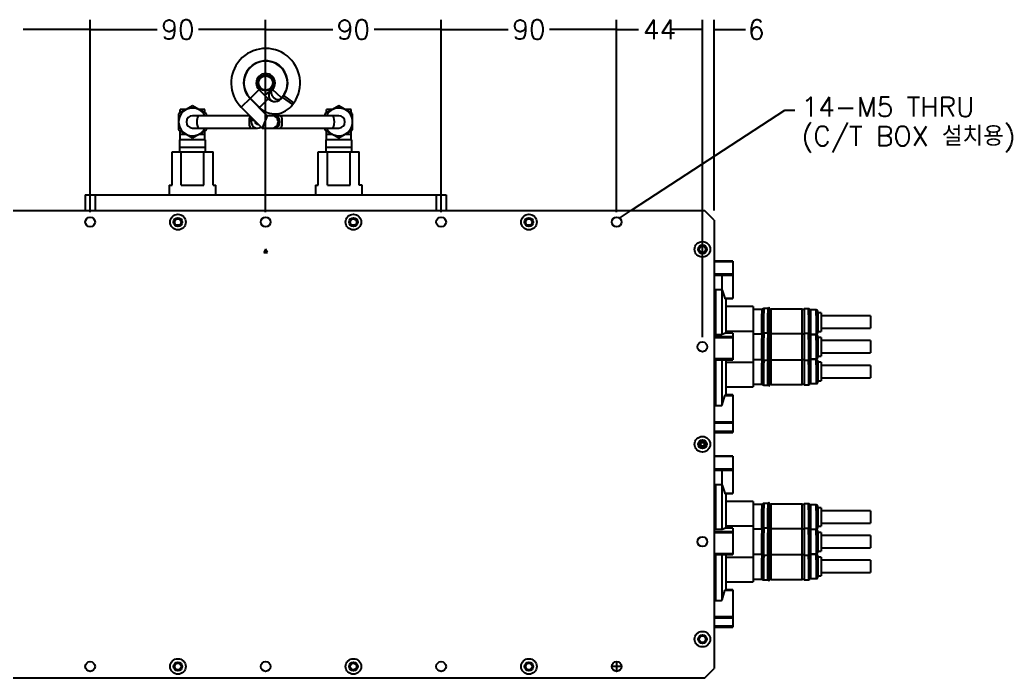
# Model space of a CAD drawing. Header units: millimetres. Extents: x -4251 to 2609, y -1673 to 4048.
# Drawn here: x -3911 to -3402, y 2641 to 2979 of the extents above; entities that cross this region are included whole.
import ezdxf
from ezdxf import colors
from ezdxf.entities.mleader import LeaderData, LeaderLine
from ezdxf.math import Vec2, Vec3

# ---------------------------------------------------------------- set-up
doc = ezdxf.new("R2010")
doc.units = ezdxf.units.MM
doc.linetypes.add('CENTER2', pattern=[28.575, 19.05, -3.175, 3.175, -3.175])
for name, color, linetype in [('00339', 7, 'Continuous'), ('02353_04', 7, 'Continuous'), ('02646_07', 7, 'Continuous'), ('02648', 7, 'Continuous'), ('03955_75', 7, 'Continuous'), ('14451', 7, 'Continuous'), ('53083_07', 7, 'Continuous'), ('B-400-2-4RT', 7, 'Continuous'), ('Default', 7, 'Continuous'), ('TP1904-POOM-2000', 7, 'Continuous'), ('TP1904-POOM-5300', 7, 'Continuous')]:
    doc.layers.add(name, color=color, linetype=linetype)
doc.styles.add('SEACAD_romans_shx', font='SIMPLEX.SHX')
doc.styles.get("Standard").update_dxf_attribs({"font": 'ISOCP.SHX', "bigfont": 'WHGTXT.SHX'})

# ---------------------------------------------------------------- blocks, each defined once
blk = doc.blocks.new('_SE_FILLED')
at = {"color": 0}
blk.add_line((0, 0), (-1, 0), dxfattribs=at)
blk.add_solid([(0, 0), (-1, -0.1665), (-1, 0.1665), (0, 0)], dxfattribs=at)

msp = doc.modelspace()

# ---------------------------------------------------------------- linework, layer by layer
at = {"layer": '00339', "color": 7, "linetype": 'Continuous'}
for p, q in [((-3530.4223, 2830.027, 0), (-3534.9565, 2830.027, 0)), ((-3530.4223, 2830.027, 0), (-3530.4223, 2827.8055, 0)), ((-3530.1113, 2827.911, 0), (-3530.1113, 2830.1879, 0)), ((-3529.4894, 2830.5096, 0), (-3529.4894, 2828.122, 0)), ((-3527.449, 2830.5096, 0), (-3529.4894, 2830.5096, 0)), ((-3527.449, 2830.5096, 0), (-3527.449, 2828.122, 0)), ((-3526.8721, 2830.9287, 0), (-3527.1796, 2830.6212, 0)), ((-3527.1796, 2828.1951, 0), (-3527.1796, 2830.6212, 0)), ((-3526.6026, 2830.6593, 0), (-3526.8721, 2830.9287, 0)), ((-3526.8721, 2830.9287, 0), (-3526.8721, 2790.8221, 0)), ((-3526.6026, 2791.0915, 0), (-3526.6026, 2830.6593, 0)), ((-3530.4223, 2817.327, 0), (-3530.4223, 2827.8055, 0)), ((-3530.1113, 2827.911, 0), (-3530.1113, 2816.963, 0)), ((-3529.4894, 2817.8096, 0), (-3529.4894, 2828.122, 0)), ((-3527.449, 2817.8096, 0), (-3527.449, 2828.122, 0)), ((-3527.1796, 2828.1951, 0), (-3527.1796, 2817.9212, 0)), ((-3530.4223, 2817.327, 0), (-3534.9565, 2817.327, 0)), ((-3530.4223, 2817.327, 0), (-3530.4223, 2815.1055, 0)), ((-3530.4223, 2804.4238, 0), (-3530.4223, 2815.1055, 0)), ((-3530.1113, 2815.211, 0), (-3530.1113, 2817.4879, 0)), ((-3530.1113, 2815.211, 0), (-3530.1113, 2804.263, 0)), ((-3529.4894, 2817.8096, 0), (-3529.4894, 2815.422, 0)), ((-3527.449, 2817.8096, 0), (-3529.4894, 2817.8096, 0)), ((-3529.4894, 2803.9412, 0), (-3529.4894, 2815.422, 0)), ((-3527.449, 2817.8096, 0), (-3527.449, 2815.422, 0)), ((-3527.449, 2803.9412, 0), (-3527.449, 2815.422, 0)), ((-3526.8721, 2818.2287, 0), (-3527.1796, 2817.9212, 0)), ((-3527.1796, 2815.4951, 0), (-3527.1796, 2817.9212, 0)), ((-3527.1796, 2815.4951, 0), (-3527.1796, 2803.8296, 0)), ((-3526.6026, 2817.9593, 0), (-3526.8721, 2818.2287, 0)), ((-3534.9565, 2804.4238, 0), (-3530.4223, 2804.4238, 0)), ((-3530.4223, 2804.4238, 0), (-3530.4223, 2802.4055, 0)), ((-3530.1113, 2802.511, 0), (-3530.1113, 2804.263, 0)), ((-3530.4223, 2791.7238, 0), (-3530.4223, 2802.4055, 0)), ((-3530.1113, 2802.511, 0), (-3530.1113, 2791.563, 0)), ((-3529.4894, 2803.9412, 0), (-3529.4894, 2802.722, 0)), ((-3529.4894, 2803.9412, 0), (-3527.449, 2803.9412, 0)), ((-3529.4894, 2791.2412, 0), (-3529.4894, 2802.722, 0)), ((-3527.449, 2803.9412, 0), (-3527.449, 2802.722, 0)), ((-3527.449, 2791.2412, 0), (-3527.449, 2802.722, 0)), ((-3527.1796, 2802.7951, 0), (-3527.1796, 2803.8296, 0)), ((-3527.1796, 2803.8296, 0), (-3526.8721, 2803.5221, 0)), ((-3527.1796, 2802.7951, 0), (-3527.1796, 2791.1296, 0)), ((-3526.8721, 2803.5221, 0), (-3526.6026, 2803.7915, 0)), ((-3534.9565, 2791.7238, 0), (-3530.4223, 2791.7238, 0)), ((-3529.4894, 2791.2412, 0), (-3527.449, 2791.2412, 0)), ((-3527.1796, 2791.1296, 0), (-3526.8721, 2790.8221, 0)), ((-3526.8721, 2790.8221, 0), (-3526.6026, 2791.0915, 0)), ((-3530.4223, 2730.027, 0), (-3534.9565, 2730.027, 0)), ((-3530.4223, 2730.027, 0), (-3530.4223, 2727.8055, 0)), ((-3530.4223, 2717.327, 0), (-3530.4223, 2727.8055, 0)), ((-3530.1113, 2727.911, 0), (-3530.1113, 2730.1879, 0)), ((-3530.1113, 2727.911, 0), (-3530.1113, 2716.963, 0)), ((-3529.4894, 2730.5096, 0), (-3529.4894, 2728.122, 0)), ((-3527.449, 2730.5096, 0), (-3529.4894, 2730.5096, 0)), ((-3529.4894, 2717.8096, 0), (-3529.4894, 2728.122, 0)), ((-3527.449, 2730.5096, 0), (-3527.449, 2728.122, 0)), ((-3527.449, 2717.8096, 0), (-3527.449, 2728.122, 0)), ((-3526.8721, 2730.9287, 0), (-3527.1796, 2730.6212, 0)), ((-3527.1796, 2728.1951, 0), (-3527.1796, 2730.6212, 0)), ((-3527.1796, 2728.1951, 0), (-3527.1796, 2717.9212, 0)), ((-3526.6026, 2730.6593, 0), (-3526.8721, 2730.9287, 0)), ((-3526.8721, 2730.9287, 0), (-3526.8721, 2690.8221, 0)), ((-3526.6026, 2691.0915, 0), (-3526.6026, 2730.6593, 0)), ((-3530.1113, 2715.211, 0), (-3530.1113, 2717.4879, 0)), ((-3529.4894, 2717.8096, 0), (-3529.4894, 2715.422, 0)), ((-3527.449, 2717.8096, 0), (-3529.4894, 2717.8096, 0)), ((-3527.449, 2717.8096, 0), (-3527.449, 2715.422, 0)), ((-3526.8721, 2718.2287, 0), (-3527.1796, 2717.9212, 0)), ((-3527.1796, 2715.4951, 0), (-3527.1796, 2717.9212, 0)), ((-3526.6026, 2717.9593, 0), (-3526.8721, 2718.2287, 0)), ((-3530.4223, 2717.327, 0), (-3534.9565, 2717.327, 0)), ((-3530.4223, 2717.327, 0), (-3530.4223, 2715.1055, 0)), ((-3530.4223, 2704.4238, 0), (-3530.4223, 2715.1055, 0)), ((-3530.1113, 2715.211, 0), (-3530.1113, 2704.263, 0)), ((-3529.4894, 2703.9412, 0), (-3529.4894, 2715.422, 0)), ((-3527.449, 2703.9412, 0), (-3527.449, 2715.422, 0)), ((-3527.1796, 2715.4951, 0), (-3527.1796, 2703.8296, 0)), ((-3534.9565, 2704.4238, 0), (-3530.4223, 2704.4238, 0)), ((-3530.4223, 2704.4238, 0), (-3530.4223, 2702.4055, 0)), ((-3530.4223, 2691.7238, 0), (-3530.4223, 2702.4055, 0)), ((-3530.1113, 2702.511, 0), (-3530.1113, 2704.263, 0)), ((-3530.1113, 2702.511, 0), (-3530.1113, 2691.563, 0)), ((-3529.4894, 2703.9412, 0), (-3529.4894, 2702.722, 0)), ((-3529.4894, 2703.9412, 0), (-3527.449, 2703.9412, 0)), ((-3529.4894, 2691.2412, 0), (-3529.4894, 2702.722, 0)), ((-3527.449, 2703.9412, 0), (-3527.449, 2702.722, 0)), ((-3527.449, 2691.2412, 0), (-3527.449, 2702.722, 0)), ((-3527.1796, 2702.7951, 0), (-3527.1796, 2703.8296, 0)), ((-3527.1796, 2703.8296, 0), (-3526.8721, 2703.5221, 0)), ((-3527.1796, 2702.7951, 0), (-3527.1796, 2691.1296, 0)), ((-3526.8721, 2703.5221, 0), (-3526.6026, 2703.7915, 0)), ((-3534.9565, 2691.7238, 0), (-3530.4223, 2691.7238, 0)), ((-3529.4894, 2691.2412, 0), (-3527.449, 2691.2412, 0)), ((-3527.1796, 2691.1296, 0), (-3526.8721, 2690.8221, 0)), ((-3526.8721, 2690.8221, 0), (-3526.6026, 2691.0915, 0))]:
    msp.add_line(p, q, dxfattribs=at)
for centre, radius, start, end in [((-3530.4223, 2830.408, 0), 0.381, 270.000022, 324.705633), ((-3529.4894, 2829.7476, 0), 0.762, 89.999999, 144.705606), ((-3527.449, 2830.8906, 0), 0.381, 270.000025, 315.000034), ((-3530.4223, 2817.708, 0), 0.381, 270.000022, 324.705633), ((-3529.4894, 2817.0476, 0), 0.762, 89.999999, 144.705606), ((-3527.449, 2818.1906, 0), 0.381, 270.000025, 315.000034), ((-3530.4223, 2804.0428, 0), 0.381, 35.294384, 89.999997), ((-3529.4894, 2804.7032, 0), 0.762, 215.294386, 270.000001), ((-3527.449, 2803.5602, 0), 0.381, 44.999981, 89.999997), ((-3530.4223, 2791.3428, 0), 0.381, 35.294384, 89.999997), ((-3529.4894, 2792.0032, 0), 0.762, 215.294386, 270.000001), ((-3527.449, 2790.8602, 0), 0.381, 44.999981, 89.999997), ((-3530.4223, 2730.408, 0), 0.381, 270.000022, 324.705633), ((-3529.4894, 2729.7476, 0), 0.762, 89.999999, 144.705606), ((-3527.449, 2730.8906, 0), 0.381, 270.000025, 315.000034), ((-3530.4223, 2717.708, 0), 0.381, 270.000022, 324.705633), ((-3529.4894, 2717.0476, 0), 0.762, 89.999999, 144.705606), ((-3527.449, 2718.1906, 0), 0.381, 270.000025, 315.000034), ((-3530.4223, 2704.0428, 0), 0.381, 35.294384, 89.999997), ((-3529.4894, 2704.7032, 0), 0.762, 215.294386, 270.000001), ((-3527.449, 2703.5602, 0), 0.381, 44.999981, 89.999997), ((-3530.4223, 2691.3428, 0), 0.381, 35.294384, 89.999997), ((-3529.4894, 2692.0032, 0), 0.762, 215.294386, 270.000001), ((-3527.449, 2690.8602, 0), 0.381, 44.999981, 89.999997)]:
    msp.add_arc(centre, radius, start, end, dxfattribs=at)
for centre, major_axis, start_param, end_param in [((-3530.4223, 2828.0553, 0), (-0.381, 0), 1.57079586, 2.52558945), ((-3529.4894, 2827.6223, 0), (-0.762, 0), 4.712389, 5.66718163), ((-3527.449, 2828.3718, 0), (-0.381, 0), 1.57079574, 2.35619484), ((-3530.4223, 2815.3553, 0), (-0.381, 0), 1.57079586, 2.52558945), ((-3529.4894, 2814.9223, 0), (-0.762, 0), 4.712389, 5.66718163), ((-3527.449, 2815.6718, 0), (-0.381, 0), 1.57079574, 2.35619484), ((-3530.4223, 2802.6553, 0), (-0.381, 0), 1.57079586, 2.52558945), ((-3529.4894, 2802.2223, 0), (-0.762, 0), 4.712389, 5.66718163), ((-3527.449, 2802.9718, 0), (-0.381, 0), 1.57079574, 2.35619484), ((-3530.4223, 2728.0553, 0), (-0.381, 0), 1.57079586, 2.52558945), ((-3529.4894, 2727.6223, 0), (-0.762, 0), 4.712389, 5.66718163), ((-3527.449, 2728.3718, 0), (-0.381, 0), 1.57079574, 2.35619484), ((-3530.4223, 2715.3553, 0), (-0.381, 0), 1.57079586, 2.52558945), ((-3529.4894, 2714.9223, 0), (-0.762, 0), 4.712389, 5.66718163), ((-3527.449, 2715.6718, 0), (-0.381, 0), 1.57079574, 2.35619484), ((-3530.4223, 2702.6553, 0), (-0.381, 0), 1.57079586, 2.52558945), ((-3529.4894, 2702.2223, 0), (-0.762, 0), 4.712389, 5.66718163), ((-3527.449, 2702.9718, 0), (-0.381, 0), 1.57079574, 2.35619484)]:
    msp.add_ellipse(centre, major_axis=major_axis, ratio=0.65566811, start_param=start_param, end_param=end_param, dxfattribs=at)
at = {"layer": '02353_04', "color": 7, "linetype": 'Continuous'}
for p, q in [((-3506.4512, 2830.3953, 0), (-3508.7691, 2830.3953, 0)), ((-3508.7691, 2830.3953, 0), (-3508.7691, 2791.3555, 0)), ((-3506.4512, 2827.2825, 0), (-3506.4512, 2830.3953, 0)), ((-3505.8694, 2830.0147, 0), (-3505.8694, 2827.0755, 0)), ((-3505.5195, 2829.7857, 0), (-3505.5195, 2817.3651, 0)), ((-3502.6731, 2829.7857, 0), (-3505.5195, 2829.7857, 0)), ((-3502.6731, 2826.9511, 0), (-3502.6731, 2829.7857, 0)), ((-3506.4512, 2827.2825, 0), (-3506.4512, 2817.6953, 0)), ((-3505.8694, 2817.3147, 0), (-3505.8694, 2827.0755, 0)), ((-3502.6731, 2826.9511, 0), (-3502.6731, 2817.3651, 0)), ((-3501.6571, 2828.7697, 0), (-3501.6571, 2826.3988, 0)), ((-3501.6571, 2818.3811, 0), (-3501.6571, 2826.3988, 0)), ((-3506.4512, 2817.6953, 0), (-3508.7691, 2817.6953, 0)), ((-3506.4512, 2814.5825, 0), (-3506.4512, 2817.6953, 0)), ((-3506.4512, 2814.5825, 0), (-3506.4512, 2804.0555, 0)), ((-3505.8694, 2817.3147, 0), (-3505.8694, 2814.3755, 0)), ((-3505.8694, 2804.4362, 0), (-3505.8694, 2814.3755, 0)), ((-3505.5195, 2817.3651, 0), (-3502.6731, 2817.3651, 0)), ((-3505.5195, 2817.0857, 0), (-3505.5195, 2804.6651, 0)), ((-3502.6731, 2817.0857, 0), (-3505.5195, 2817.0857, 0)), ((-3502.6731, 2814.2511, 0), (-3502.6731, 2817.0857, 0)), ((-3502.6731, 2814.2511, 0), (-3502.6731, 2804.6651, 0)), ((-3501.6571, 2816.0697, 0), (-3501.6571, 2813.6988, 0)), ((-3501.6571, 2805.6811, 0), (-3501.6571, 2813.6988, 0)), ((-3508.7691, 2804.0555, 0), (-3506.4512, 2804.0555, 0)), ((-3506.4512, 2801.8825, 0), (-3506.4512, 2804.0555, 0)), ((-3505.8694, 2804.4362, 0), (-3505.8694, 2801.6755, 0)), ((-3505.5195, 2804.6651, 0), (-3502.6731, 2804.6651, 0)), ((-3505.5195, 2804.3857, 0), (-3505.5195, 2791.9651, 0)), ((-3502.6731, 2804.3857, 0), (-3505.5195, 2804.3857, 0)), ((-3502.6731, 2801.5511, 0), (-3502.6731, 2804.3857, 0)), ((-3506.4512, 2801.8825, 0), (-3506.4512, 2791.3555, 0)), ((-3505.8694, 2791.7362, 0), (-3505.8694, 2801.6755, 0)), ((-3502.6731, 2801.5511, 0), (-3502.6731, 2791.9651, 0)), ((-3501.6571, 2803.3697, 0), (-3501.6571, 2800.9988, 0)), ((-3501.6571, 2792.9811, 0), (-3501.6571, 2800.9988, 0)), ((-3508.7691, 2791.3555, 0), (-3506.4512, 2791.3555, 0)), ((-3505.5195, 2791.9651, 0), (-3502.6731, 2791.9651, 0)), ((-3506.4512, 2730.3953, 0), (-3508.7691, 2730.3953, 0)), ((-3508.7691, 2730.3953, 0), (-3508.7691, 2691.3555, 0)), ((-3506.4512, 2727.2825, 0), (-3506.4512, 2730.3953, 0)), ((-3505.8694, 2730.0147, 0), (-3505.8694, 2727.0755, 0)), ((-3505.5195, 2729.7857, 0), (-3505.5195, 2717.3651, 0)), ((-3502.6731, 2729.7857, 0), (-3505.5195, 2729.7857, 0)), ((-3502.6731, 2726.9511, 0), (-3502.6731, 2729.7857, 0)), ((-3501.6571, 2728.7697, 0), (-3501.6571, 2726.3988, 0)), ((-3506.4512, 2727.2825, 0), (-3506.4512, 2717.6953, 0)), ((-3505.8694, 2717.3147, 0), (-3505.8694, 2727.0755, 0)), ((-3502.6731, 2726.9511, 0), (-3502.6731, 2717.3651, 0)), ((-3501.6571, 2718.3811, 0), (-3501.6571, 2726.3988, 0)), ((-3506.4512, 2717.6953, 0), (-3508.7691, 2717.6953, 0)), ((-3506.4512, 2714.5825, 0), (-3506.4512, 2717.6953, 0)), ((-3506.4512, 2714.5825, 0), (-3506.4512, 2704.0555, 0)), ((-3505.8694, 2717.3147, 0), (-3505.8694, 2714.3755, 0)), ((-3505.8694, 2704.4362, 0), (-3505.8694, 2714.3755, 0)), ((-3505.5195, 2717.3651, 0), (-3502.6731, 2717.3651, 0)), ((-3505.5195, 2717.0857, 0), (-3505.5195, 2704.6651, 0)), ((-3502.6731, 2717.0857, 0), (-3505.5195, 2717.0857, 0)), ((-3502.6731, 2714.2511, 0), (-3502.6731, 2717.0857, 0)), ((-3502.6731, 2714.2511, 0), (-3502.6731, 2704.6651, 0)), ((-3501.6571, 2716.0697, 0), (-3501.6571, 2713.6988, 0)), ((-3501.6571, 2705.6811, 0), (-3501.6571, 2713.6988, 0)), ((-3508.7691, 2704.0555, 0), (-3506.4512, 2704.0555, 0)), ((-3506.4512, 2701.8825, 0), (-3506.4512, 2704.0555, 0)), ((-3505.8694, 2704.4362, 0), (-3505.8694, 2701.6755, 0)), ((-3505.5195, 2704.6651, 0), (-3502.6731, 2704.6651, 0)), ((-3505.5195, 2704.3857, 0), (-3505.5195, 2691.9651, 0)), ((-3502.6731, 2704.3857, 0), (-3505.5195, 2704.3857, 0)), ((-3502.6731, 2701.5511, 0), (-3502.6731, 2704.3857, 0)), ((-3501.6571, 2703.3697, 0), (-3501.6571, 2700.9988, 0)), ((-3506.4512, 2701.8825, 0), (-3506.4512, 2691.3555, 0)), ((-3505.8694, 2691.7362, 0), (-3505.8694, 2701.6755, 0)), ((-3502.6731, 2701.5511, 0), (-3502.6731, 2691.9651, 0)), ((-3501.6571, 2692.9811, 0), (-3501.6571, 2700.9988, 0)), ((-3508.7691, 2691.3555, 0), (-3506.4512, 2691.3555, 0)), ((-3505.5195, 2691.9651, 0), (-3502.6731, 2691.9651, 0))]:
    msp.add_line(p, q, dxfattribs=at)
for centre, radius, start, end in [((-3506.4512, 2829.7603, 0), 0.635, 23.610945, 89.999999), ((-3505.5195, 2830.1676, 0), 0.3819, 203.610954, 270), ((-3502.6731, 2828.7697, 0), 1.016, 0.000001, 90.000001), ((-3506.4512, 2817.0603, 0), 0.635, 23.610945, 89.999999), ((-3505.5195, 2817.4676, 0), 0.3819, 203.610954, 270), ((-3505.5195, 2816.9832, 0), 0.3819, 90, 140.640355), ((-3502.6731, 2818.3811, 0), 1.016, 269.999999, 359.999999), ((-3502.6731, 2816.0697, 0), 1.016, 0.000001, 90.000001), ((-3506.4512, 2804.6905, 0), 0.635, 270.000001, 336.389049), ((-3505.5195, 2804.2832, 0), 0.3819, 90, 156.389056), ((-3505.5195, 2804.7676, 0), 0.3819, 219.359645, 270), ((-3502.6731, 2805.6811, 0), 1.016, 269.999999, 359.999999), ((-3502.6731, 2803.3697, 0), 1.016, 0.000001, 90.000001), ((-3506.4512, 2791.9905, 0), 0.635, 270.000001, 336.389049), ((-3505.5195, 2791.5832, 0), 0.3819, 90, 156.389056), ((-3502.6731, 2792.9811, 0), 1.016, 269.999999, 359.999999), ((-3506.4512, 2729.7603, 0), 0.635, 23.610945, 89.999999), ((-3505.5195, 2730.1676, 0), 0.3819, 203.610954, 270), ((-3502.6731, 2728.7697, 0), 1.016, 0.000001, 90.000001), ((-3506.4512, 2717.0603, 0), 0.635, 23.610945, 89.999999), ((-3502.6731, 2718.3811, 0), 1.016, 269.999999, 359.999999), ((-3505.5195, 2717.4676, 0), 0.3819, 203.610954, 270), ((-3505.5195, 2716.9832, 0), 0.3819, 90, 140.640355), ((-3502.6731, 2716.0697, 0), 1.016, 0.000001, 90.000001), ((-3506.4512, 2704.6905, 0), 0.635, 270.000001, 336.389049), ((-3505.5195, 2704.2832, 0), 0.3819, 90, 156.389056), ((-3505.5195, 2704.7676, 0), 0.3819, 219.359645, 270), ((-3502.6731, 2705.6811, 0), 1.016, 269.999999, 359.999999), ((-3502.6731, 2703.3697, 0), 1.016, 0.000001, 90.000001), ((-3502.6731, 2692.9811, 0), 1.016, 269.999999, 359.999999), ((-3506.4512, 2691.9905, 0), 0.635, 270.000001, 336.389049), ((-3505.5195, 2691.5832, 0), 0.3819, 90, 156.389056)]:
    msp.add_arc(centre, radius, start, end, dxfattribs=at)
for centre, major_axis, start_param, end_param in [((-3506.4512, 2826.9373, 0), (-0.635, 0), 3.55368134, 4.71238899), ((-3502.6731, 2826.3988, 0), (-1.016, 0), 3.14159265, 4.71238897), ((-3506.4512, 2814.2373, 0), (-0.635, 0), 3.55368134, 4.71238899), ((-3502.6731, 2813.6988, 0), (-1.016, 0), 3.14159265, 4.71238897), ((-3506.4512, 2801.5373, 0), (-0.635, 0), 3.55368134, 4.71238899), ((-3502.6731, 2800.9988, 0), (-1.016, 0), 3.14159265, 4.71238897), ((-3506.4512, 2726.9373, 0), (-0.635, 0), 3.55368134, 4.71238899), ((-3502.6731, 2726.3988, 0), (-1.016, 0), 3.14159265, 4.71238897), ((-3506.4512, 2714.2373, 0), (-0.635, 0), 3.55368134, 4.71238899), ((-3502.6731, 2713.6988, 0), (-1.016, 0), 3.14159265, 4.71238897), ((-3506.4512, 2701.5373, 0), (-0.635, 0), 3.55368134, 4.71238899), ((-3502.6731, 2700.9988, 0), (-1.016, 0), 3.14159265, 4.71238897)]:
    msp.add_ellipse(centre, major_axis=major_axis, ratio=0.54356024, start_param=start_param, end_param=end_param, dxfattribs=at)
at = {"layer": '02646_07', "color": 7, "linetype": 'Continuous'}
for p, q in [((-3501.6571, 2828.3379, 0), (-3501.6571, 2818.8129, 0)), ((-3500.0569, 2828.3379, 0), (-3501.6571, 2828.3379, 0)), ((-3500.0569, 2828.3379, 0), (-3500.0569, 2818.8129, 0)), ((-3501.6571, 2818.8129, 0), (-3500.0569, 2818.8129, 0)), ((-3501.6571, 2815.6379, 0), (-3501.6571, 2806.1129, 0)), ((-3500.0569, 2815.6379, 0), (-3501.6571, 2815.6379, 0)), ((-3500.0569, 2815.6379, 0), (-3500.0569, 2806.1129, 0)), ((-3501.6571, 2806.1129, 0), (-3500.0569, 2806.1129, 0)), ((-3501.6571, 2802.9379, 0), (-3501.6571, 2793.4129, 0)), ((-3500.0569, 2802.9379, 0), (-3501.6571, 2802.9379, 0)), ((-3500.0569, 2802.9379, 0), (-3500.0569, 2793.4129, 0)), ((-3501.6571, 2793.4129, 0), (-3500.0569, 2793.4129, 0)), ((-3501.6571, 2728.3379, 0), (-3501.6571, 2718.8129, 0)), ((-3500.0569, 2728.3379, 0), (-3501.6571, 2728.3379, 0)), ((-3500.0569, 2728.3379, 0), (-3500.0569, 2718.8129, 0)), ((-3501.6571, 2718.8129, 0), (-3500.0569, 2718.8129, 0)), ((-3501.6571, 2715.6379, 0), (-3501.6571, 2706.1129, 0)), ((-3500.0569, 2715.6379, 0), (-3501.6571, 2715.6379, 0)), ((-3500.0569, 2715.6379, 0), (-3500.0569, 2706.1129, 0)), ((-3501.6571, 2706.1129, 0), (-3500.0569, 2706.1129, 0)), ((-3501.6571, 2702.9379, 0), (-3501.6571, 2693.4129, 0)), ((-3500.0569, 2702.9379, 0), (-3501.6571, 2702.9379, 0)), ((-3500.0569, 2702.9379, 0), (-3500.0569, 2693.4129, 0)), ((-3501.6571, 2693.4129, 0), (-3500.0569, 2693.4129, 0))]:
    msp.add_line(p, q, dxfattribs=at)
at = {"layer": '02648', "color": 7, "linetype": 'Continuous'}
for p, q in [((-3525.8125, 2830.0524, 0), (-3526.6026, 2830.0524, 0)), ((-3509.7597, 2830.2048, 0), (-3525.8125, 2830.2048, 0)), ((-3525.8125, 2830.2048, 0), (-3525.8125, 2791.546, 0)), ((-3509.7597, 2791.546, 0), (-3509.7597, 2830.2048, 0)), ((-3508.7691, 2830.0524, 0), (-3509.7597, 2830.0524, 0)), ((-3525.8125, 2817.3524, 0), (-3526.6026, 2817.3524, 0)), ((-3509.7597, 2817.5048, 0), (-3525.8125, 2817.5048, 0)), ((-3508.7691, 2817.3524, 0), (-3509.7597, 2817.3524, 0)), ((-3526.6026, 2804.3984, 0), (-3525.8125, 2804.3984, 0)), ((-3525.8125, 2804.246, 0), (-3509.7597, 2804.246, 0)), ((-3509.7597, 2804.3984, 0), (-3508.7691, 2804.3984, 0)), ((-3526.6026, 2791.6984, 0), (-3525.8125, 2791.6984, 0)), ((-3525.8125, 2791.546, 0), (-3509.7597, 2791.546, 0)), ((-3509.7597, 2791.6984, 0), (-3508.7691, 2791.6984, 0)), ((-3525.8125, 2730.0524, 0), (-3526.6026, 2730.0524, 0)), ((-3509.7597, 2730.2048, 0), (-3525.8125, 2730.2048, 0)), ((-3525.8125, 2730.2048, 0), (-3525.8125, 2691.546, 0)), ((-3509.7597, 2691.546, 0), (-3509.7597, 2730.2048, 0)), ((-3508.7691, 2730.0524, 0), (-3509.7597, 2730.0524, 0)), ((-3509.7597, 2717.5048, 0), (-3525.8125, 2717.5048, 0)), ((-3525.8125, 2717.3524, 0), (-3526.6026, 2717.3524, 0)), ((-3508.7691, 2717.3524, 0), (-3509.7597, 2717.3524, 0)), ((-3526.6026, 2704.3984, 0), (-3525.8125, 2704.3984, 0)), ((-3525.8125, 2704.246, 0), (-3509.7597, 2704.246, 0)), ((-3509.7597, 2704.3984, 0), (-3508.7691, 2704.3984, 0)), ((-3526.6026, 2691.6984, 0), (-3525.8125, 2691.6984, 0)), ((-3525.8125, 2691.546, 0), (-3509.7597, 2691.546, 0)), ((-3509.7597, 2691.6984, 0), (-3508.7691, 2691.6984, 0))]:
    msp.add_line(p, q, dxfattribs=at)
at = {"layer": '03955_75', "color": 7, "linetype": 'Continuous'}
for p, q in [((-3474.746, 2826.7504, 0), (-3500.0569, 2826.7504, 0)), ((-3474.746, 2826.7504, 0), (-3474.746, 2820.4004, 0)), ((-3500.0569, 2820.4004, 0), (-3474.746, 2820.4004, 0)), ((-3474.746, 2814.0504, 0), (-3500.0569, 2814.0504, 0)), ((-3474.746, 2814.0504, 0), (-3474.746, 2807.7004, 0)), ((-3500.0569, 2807.7004, 0), (-3474.746, 2807.7004, 0)), ((-3474.746, 2801.3504, 0), (-3500.0569, 2801.3504, 0)), ((-3474.746, 2801.3504, 0), (-3474.746, 2795.0004, 0)), ((-3500.0569, 2795.0004, 0), (-3474.746, 2795.0004, 0)), ((-3474.746, 2726.7504, 0), (-3500.0569, 2726.7504, 0)), ((-3474.746, 2726.7504, 0), (-3474.746, 2720.4004, 0)), ((-3500.0569, 2720.4004, 0), (-3474.746, 2720.4004, 0)), ((-3474.746, 2714.0504, 0), (-3500.0569, 2714.0504, 0)), ((-3474.746, 2714.0504, 0), (-3474.746, 2707.7004, 0)), ((-3500.0569, 2707.7004, 0), (-3474.746, 2707.7004, 0)), ((-3474.746, 2701.3504, 0), (-3500.0569, 2701.3504, 0)), ((-3474.746, 2701.3504, 0), (-3474.746, 2695.0004, 0)), ((-3500.0569, 2695.0004, 0), (-3474.746, 2695.0004, 0))]:
    msp.add_line(p, q, dxfattribs=at)
at = {"layer": '14451', "color": 7, "linetype": 'Continuous'}
for p, q in [((-3550.9585, 2848.3404, 0), (-3550.9585, 2817.2607, 0)), ((-3554.0065, 2817.2447, 0), (-3554.0065, 2840.2052, 0)), ((-3548.9265, 2835.5967, 0), (-3548.9265, 2817.8936, 0)), ((-3554.0065, 2780.7369, 0), (-3554.0065, 2804.268, 0)), ((-3550.9585, 2804.268, 0), (-3550.9585, 2780.8623, 0)), ((-3548.9265, 2804.268, 0), (-3548.9265, 2786.1541, 0)), ((-3550.9585, 2748.3404, 0), (-3550.9585, 2717.2607, 0)), ((-3554.0065, 2717.2447, 0), (-3554.0065, 2740.2052, 0)), ((-3548.9265, 2735.5967, 0), (-3548.9265, 2717.8936, 0)), ((-3554.0065, 2680.7369, 0), (-3554.0065, 2704.268, 0)), ((-3550.9585, 2704.268, 0), (-3550.9585, 2680.8623, 0)), ((-3548.9265, 2704.268, 0), (-3548.9265, 2686.1541, 0))]:
    msp.add_line(p, q, dxfattribs=at)
at = {"layer": '53083_07', "color": 7, "linetype": 'Continuous'}
for p, q in [((-3534.9565, 2831.4748, 0), (-3548.9265, 2831.4748, 0)), ((-3534.9565, 2831.4748, 0), (-3534.9565, 2790.276, 0)), ((-3534.9565, 2818.7748, 0), (-3548.9265, 2818.7748, 0)), ((-3548.9265, 2802.976, 0), (-3534.9565, 2802.976, 0)), ((-3548.9265, 2790.276, 0), (-3534.9565, 2790.276, 0)), ((-3534.9565, 2731.4748, 0), (-3548.9265, 2731.4748, 0)), ((-3534.9565, 2731.4748, 0), (-3534.9565, 2690.276, 0)), ((-3534.9565, 2718.7748, 0), (-3548.9265, 2718.7748, 0)), ((-3548.9265, 2702.976, 0), (-3534.9565, 2702.976, 0)), ((-3548.9265, 2690.276, 0), (-3534.9565, 2690.276, 0))]:
    msp.add_line(p, q, dxfattribs=at)
at = {"layer": 'B-400-2-4RT', "color": 7, "linetype": 'Continuous'}
for p, q in [((-3822.4181, 2934.4557, 0), (-3829.5301, 2930.3495, 0)), ((-3825.6436, 2932.5934, 0), (-3828.7681, 2932.5934, 0)), ((-3828.7681, 2930.7895, 0), (-3828.7681, 2932.5934, 0)), ((-3815.3061, 2930.3495, 0), (-3822.4181, 2934.4557, 0)), ((-3816.0681, 2932.5934, 0), (-3819.1927, 2932.5934, 0)), ((-3816.0681, 2930.7895, 0), (-3816.0681, 2932.5934, 0)), ((-3747.4181, 2934.4557, 0), (-3754.5301, 2930.3495, 0)), ((-3750.6436, 2932.5934, 0), (-3753.7681, 2932.5934, 0)), ((-3753.7681, 2930.7895, 0), (-3753.7681, 2932.5934, 0)), ((-3740.3061, 2930.3495, 0), (-3747.4181, 2934.4557, 0)), ((-3741.0681, 2932.5934, 0), (-3744.1927, 2932.5934, 0)), ((-3741.0681, 2930.7895, 0), (-3741.0681, 2932.5934, 0)), ((-3829.5301, 2930.3495, 0), (-3829.5301, 2922.1373, 0)), ((-3815.3061, 2929.4257, 0), (-3815.3061, 2930.3495, 0)), ((-3754.5301, 2930.3495, 0), (-3754.5301, 2929.4254, 0)), ((-3740.3061, 2922.1373, 0), (-3740.3061, 2930.3495, 0)), ((-3829.5301, 2922.1373, 0), (-3822.4181, 2918.0312, 0)), ((-3828.7681, 2917.0994, 0), (-3828.7681, 2921.6974, 0)), ((-3822.4181, 2918.0312, 0), (-3815.3061, 2922.1373, 0)), ((-3816.0681, 2917.0994, 0), (-3816.0681, 2921.6974, 0)), ((-3815.3061, 2922.1373, 0), (-3815.3061, 2923.0614, 0)), ((-3754.5301, 2923.0611, 0), (-3754.5301, 2922.1373, 0)), ((-3754.5301, 2922.1373, 0), (-3747.4181, 2918.0312, 0)), ((-3753.7681, 2917.0994, 0), (-3753.7681, 2921.6974, 0)), ((-3747.4181, 2918.0312, 0), (-3740.3061, 2922.1373, 0)), ((-3741.0681, 2917.0994, 0), (-3741.0681, 2921.6974, 0)), ((-3815.7125, 2917.0994, 0), (-3829.1237, 2917.0994, 0)), ((-3829.1237, 2917.0994, 0), (-3829.1237, 2913.0811, 0)), ((-3828.7681, 2919.8934, 0), (-3825.6436, 2919.8934, 0)), ((-3819.1927, 2919.8934, 0), (-3816.0681, 2919.8934, 0)), ((-3815.7125, 2913.0811, 0), (-3815.7125, 2917.0994, 0)), ((-3740.7125, 2917.0994, 0), (-3754.1237, 2917.0994, 0)), ((-3754.1237, 2917.0994, 0), (-3754.1237, 2913.0811, 0)), ((-3753.7681, 2919.8934, 0), (-3750.6436, 2919.8934, 0)), ((-3744.1927, 2919.8934, 0), (-3741.0681, 2919.8934, 0)), ((-3740.7125, 2913.0811, 0), (-3740.7125, 2917.0994, 0)), ((-3815.7125, 2913.0811, 0), (-3829.1237, 2913.0811, 0)), ((-3829.1237, 2913.0811, 0), (-3829.0551, 2910.8754, 0)), ((-3815.7812, 2910.8754, 0), (-3815.7125, 2913.0811, 0)), ((-3740.7125, 2913.0811, 0), (-3754.1237, 2913.0811, 0)), ((-3754.1237, 2913.0811, 0), (-3754.0551, 2910.8754, 0)), ((-3740.7812, 2910.8754, 0), (-3740.7125, 2913.0811, 0))]:
    msp.add_line(p, q, dxfattribs=at)
for centre, start, end in [((-3822.4181, 2926.2434, 0), 26.514775, 333.485225), ((-3747.4181, 2926.2434, 0), 206.514775, 153.485234)]:
    msp.add_arc(centre, 7.112, start, end, dxfattribs=at)
at = {"layer": 'Default', "color": 1, "linetype": 'Continuous'}
for p, q in [((-3874.9181, 2879.8754, 0), (-3874.9181, 2978.6252, 0)), ((-3784.9181, 2879.8754, 0), (-3784.9181, 2978.6252, 0)), ((-3694.9181, 2879.8754, 0), (-3694.9181, 2978.6252, 0)), ((-3604.9181, 2879.8754, 0), (-3604.9181, 2978.6252, 0)), ((-3560.9181, 2815.8754, 0), (-3560.9181, 2978.6252, 0)), ((-3554.9181, 2880.8754, 0), (-3554.9181, 2978.6251, 0)), ((-3882.9181, 2973.6252, 0), (-3909.3229, 2973.6252, 0)), ((-3866.9181, 2973.6252, 0), (-3840.5134, 2973.6252, 0)), ((-3792.9181, 2973.6252, 0), (-3819.3229, 2973.6252, 0)), ((-3776.9181, 2973.6252, 0), (-3750.5134, 2973.6252, 0)), ((-3702.9181, 2973.6252, 0), (-3729.3229, 2973.6252, 0)), ((-3686.9181, 2973.6252, 0), (-3660.5134, 2973.6252, 0)), ((-3612.9181, 2973.6252, 0), (-3639.3229, 2973.6252, 0)), ((-3596.9181, 2973.6252, 0), (-3593.7515, 2973.6252, 0)), ((-3568.9181, 2973.6251, 0), (-3576.9181, 2973.6251, 0)), ((-3568.9181, 2973.6252, 0), (-3572.0848, 2973.6252, 0)), ((-3546.9181, 2973.6251, 0), (-3538.9181, 2973.6251, 0))]:
    msp.add_line(p, q, dxfattribs=at)
at = {"layer": 'Default', "color": 7, "linetype": 'CENTER2'}
for p, q in [((-3602.9181, 2646.8754, 0), (-3606.9181, 2646.8754, 0)), ((-3604.9181, 2648.8754, 0), (-3604.9181, 2644.8754, 0))]:
    msp.add_line(p, q, dxfattribs=at)
at = {"layer": 'TP1904-POOM-2000', "color": 7, "linetype": 'Continuous'}
for p, q in [((-3545.4181, 2854.7964, 0), (-3554.9181, 2854.7964, 0)), ((-3554.9181, 2854.6971, 0), (-3545.4181, 2854.6971, 0)), ((-3545.4181, 2854.7964, 0), (-3545.4181, 2835.5967, 0)), ((-3545.4181, 2848.1172, 0), (-3554.9181, 2848.1172, 0)), ((-3545.4181, 2847.4175, 0), (-3554.9181, 2847.4175, 0)), ((-3554.9181, 2840.2052, 0), (-3551.3018, 2840.2052, 0)), ((-3550.8188, 2839.9082, 0), (-3549.4444, 2835.7976, 0)), ((-3549.4444, 2835.7976, 0), (-3545.4181, 2835.7976, 0)), ((-3549.3371, 2835.5967, 0), (-3545.4181, 2835.5967, 0)), ((-3554.9181, 2817.2447, 0), (-3551.3018, 2817.2447, 0)), ((-3554.9181, 2816.1886, 0), (-3545.4181, 2816.1886, 0)), ((-3554.9181, 2815.6333, 0), (-3545.4181, 2815.6333, 0)), ((-3550.8188, 2817.2882, 0), (-3549.4444, 2817.8901, 0)), ((-3545.4181, 2817.8901, 0), (-3549.4444, 2817.8901, 0)), ((-3545.4181, 2817.8936, 0), (-3549.4287, 2817.8936, 0)), ((-3545.4181, 2817.8936, 0), (-3545.4181, 2804.268, 0)), ((-3545.4181, 2804.7093, 0), (-3554.9181, 2804.7093, 0)), ((-3554.9181, 2804.268, 0), (-3545.4181, 2804.268, 0)), ((-3550.8188, 2781.0774, 0), (-3549.4444, 2785.7898, 0)), ((-3545.4181, 2785.7898, 0), (-3549.4444, 2785.7898, 0)), ((-3545.4181, 2786.0924, 0), (-3549.3213, 2786.0924, 0)), ((-3545.4181, 2786.1541, 0), (-3548.9265, 2786.1541, 0)), ((-3545.4181, 2786.1541, 0), (-3545.4181, 2766.9544, 0)), ((-3554.9181, 2780.7369, 0), (-3551.3018, 2780.7369, 0)), ((-3554.9181, 2772.4685, 0), (-3545.4181, 2772.4685, 0)), ((-3554.9181, 2771.8116, 0), (-3545.4181, 2771.8116, 0)), ((-3545.4181, 2767.4675, 0), (-3554.9181, 2767.4675, 0)), ((-3554.9181, 2767.4269, 0), (-3545.4181, 2767.4269, 0)), ((-3554.9181, 2767.1553, 0), (-3545.4181, 2767.1553, 0)), ((-3554.9181, 2766.9544, 0), (-3545.4181, 2766.9544, 0)), ((-3545.4181, 2754.7964, 0), (-3554.9181, 2754.7964, 0)), ((-3554.9181, 2754.6971, 0), (-3545.4181, 2754.6971, 0)), ((-3545.4181, 2754.7964, 0), (-3545.4181, 2735.5967, 0)), ((-3545.4181, 2748.1172, 0), (-3554.9181, 2748.1172, 0)), ((-3545.4181, 2747.4175, 0), (-3554.9181, 2747.4175, 0)), ((-3554.9181, 2740.2052, 0), (-3551.3018, 2740.2052, 0)), ((-3550.8188, 2739.9082, 0), (-3549.4444, 2735.7976, 0)), ((-3549.4444, 2735.7976, 0), (-3545.4181, 2735.7976, 0)), ((-3549.3371, 2735.5967, 0), (-3545.4181, 2735.5967, 0)), ((-3550.8188, 2717.2882, 0), (-3549.4444, 2717.8901, 0)), ((-3545.4181, 2717.8901, 0), (-3549.4444, 2717.8901, 0)), ((-3545.4181, 2717.8936, 0), (-3549.4287, 2717.8936, 0)), ((-3545.4181, 2717.8936, 0), (-3545.4181, 2704.268, 0)), ((-3554.9181, 2717.2447, 0), (-3551.3018, 2717.2447, 0)), ((-3554.9181, 2716.1886, 0), (-3545.4181, 2716.1886, 0)), ((-3554.9181, 2715.6333, 0), (-3545.4181, 2715.6333, 0)), ((-3545.4181, 2704.7093, 0), (-3554.9181, 2704.7093, 0)), ((-3554.9181, 2704.268, 0), (-3545.4181, 2704.268, 0)), ((-3550.8188, 2681.0774, 0), (-3549.4444, 2685.7898, 0)), ((-3545.4181, 2685.7898, 0), (-3549.4444, 2685.7898, 0)), ((-3545.4181, 2686.0924, 0), (-3549.3213, 2686.0924, 0)), ((-3545.4181, 2686.1541, 0), (-3548.9265, 2686.1541, 0)), ((-3545.4181, 2686.1541, 0), (-3545.4181, 2666.9544, 0)), ((-3554.9181, 2680.7369, 0), (-3551.3018, 2680.7369, 0)), ((-3554.9181, 2672.4685, 0), (-3545.4181, 2672.4685, 0)), ((-3554.9181, 2671.8116, 0), (-3545.4181, 2671.8116, 0)), ((-3545.4181, 2667.4675, 0), (-3554.9181, 2667.4675, 0)), ((-3554.9181, 2667.4269, 0), (-3545.4181, 2667.4269, 0)), ((-3554.9181, 2667.1553, 0), (-3545.4181, 2667.1553, 0)), ((-3554.9181, 2666.9544, 0), (-3545.4181, 2666.9544, 0))]:
    msp.add_line(p, q, dxfattribs=at)
for centre, major_axis, ratio, start_param, end_param in [((-3551.3018, 2839.8045, 0), (0.5, 0), 0.80136818, 0.26179939, 1.57079633), ((-3549.4444, 2836.0967, 0), (-0.11, 0.4997), 0.15304559, 2.17833713, 3.10791613), ((-3551.3018, 2817.3034, 0), (0.5, 0), 0.11734754, 4.71238898, 6.02138592), ((-3549.4444, 2785.5924, 0), (-0.1244, -0.4998), 0.09971148, 3.16639521, 4.33121131), ((-3551.3018, 2781.1963, 0), (0.5, 0), 0.91871573, 4.71238898, 6.02138592), ((-3551.3018, 2739.8045, 0), (0.5, 0), 0.80136818, 0.26179939, 1.57079633), ((-3549.4444, 2736.0967, 0), (-0.11, 0.4997), 0.15304559, 2.17833713, 3.10791613), ((-3551.3018, 2717.3034, 0), (0.5, 0), 0.11734754, 4.71238898, 6.02138592), ((-3549.4444, 2685.5924, 0), (-0.1244, -0.4998), 0.09971148, 3.16639521, 4.33121131), ((-3551.3018, 2681.1963, 0), (0.5, 0), 0.91871573, 4.71238898, 6.02138592)]:
    msp.add_ellipse(centre, major_axis=major_axis, ratio=ratio, start_param=start_param, end_param=end_param, dxfattribs=at)
at = {"layer": 'TP1904-POOM-5300', "color": 7, "linetype": 'Continuous'}
for p, q in [((-3792.8196, 2938.342, 0), (-3788.3296, 2942.832, 0)), ((-3783.6628, 2938.1645, 0), (-3788.3506, 2942.8524, 0)), ((-3782.5639, 2941.7741, 0), (-3785.527, 2940.0288, 0)), ((-3781.5064, 2942.8316, 0), (-3782.732, 2941.6059, 0)), ((-3781.3644, 2942.9424, 0), (-3781.7061, 2942.5989, 0)), ((-3776.7309, 2938.6383, 0), (-3781.3833, 2942.9599, 0)), ((-3792.9261, 2938.2354, 0), (-3797.4162, 2933.7453, 0)), ((-3784.1091, 2929.4184, 0), (-3792.9261, 2938.2354, 0)), ((-3792.8397, 2938.3611, 0), (-3788.153, 2933.6744, 0)), ((-3791.1785, 2936.6999, 0), (-3791.312, 2936.6213, 0)), ((-3788.153, 2933.6744, 0), (-3783.6628, 2938.1645, 0)), ((-3778.1008, 2937.257, 0), (-3777.0162, 2938.3415, 0)), ((-3777.2461, 2938.1531, 0), (-3776.7491, 2938.6552, 0)), ((-3775.6412, 2939.7477, 0), (-3776.2986, 2938.8088, 0)), ((-3776.2986, 2938.8088, 0), (-3771.097, 2935.1666, 0)), ((-3770.4396, 2936.1055, 0), (-3775.6412, 2939.7477, 0)), ((-3797.4162, 2933.7453, 0), (-3786.7394, 2923.0684, 0)), ((-3788.2268, 2933.7483, 0), (-3788.7219, 2934.0313, 0)), ((-3785.9181, 2931.2275, 0), (-3785.9181, 2931.9449, 0)), ((-3771.097, 2935.1666, 0), (-3770.4396, 2936.1055, 0)), ((-3793.0894, 2929.4184, 0), (-3822.4181, 2929.4184, 0)), ((-3792.2681, 2928.5972, 0), (-3792.2681, 2926.2434, 0)), ((-3792.0427, 2927.4184, 0), (-3790.4632, 2926.7892, 0)), ((-3784.1091, 2929.4184, 0), (-3786.7394, 2923.0684, 0)), ((-3747.4181, 2929.4184, 0), (-3784.1091, 2929.4184, 0)), ((-3822.4181, 2923.0684, 0), (-3789.0931, 2923.0684, 0)), ((-3786.7394, 2923.0684, 0), (-3747.4181, 2923.0684, 0)), ((-3832.9181, 2910.8754, 0), (-3811.9181, 2910.8754, 0)), ((-3832.9181, 2893.8754, 0), (-3832.9181, 2910.8754, 0)), ((-3828.2276, 2893.8754, 0), (-3828.2276, 2910.8754, 0)), ((-3816.6087, 2893.8754, 0), (-3816.6087, 2910.8754, 0)), ((-3811.9181, 2893.8754, 0), (-3811.9181, 2910.8754, 0)), ((-3757.9181, 2910.8754, 0), (-3736.9181, 2910.8754, 0)), ((-3757.9181, 2893.8754, 0), (-3757.9181, 2910.8754, 0)), ((-3753.2276, 2893.8754, 0), (-3753.2276, 2910.8754, 0)), ((-3741.6087, 2893.8754, 0), (-3741.6087, 2910.8754, 0)), ((-3736.9181, 2893.8754, 0), (-3736.9181, 2910.8754, 0)), ((-3834.4181, 2893.8754, 0), (-3832.9181, 2893.8754, 0)), ((-3834.4181, 2893.8754, 0), (-3834.4181, 2888.8754, 0)), ((-3828.2276, 2893.8754, 0), (-3816.6087, 2893.8754, 0)), ((-3811.9181, 2893.8754, 0), (-3810.4181, 2893.8754, 0)), ((-3810.4181, 2888.8754, 0), (-3810.4181, 2893.8754, 0)), ((-3759.4181, 2893.8754, 0), (-3757.9181, 2893.8754, 0)), ((-3759.4181, 2893.8754, 0), (-3759.4181, 2888.8754, 0)), ((-3753.2276, 2893.8754, 0), (-3741.6087, 2893.8754, 0)), ((-3735.4181, 2893.8754, 0), (-3736.9181, 2893.8754, 0)), ((-3735.4181, 2888.8754, 0), (-3735.4181, 2893.8754, 0)), ((-3877.4181, 2888.8754, 0), (-3692.4181, 2888.8754, 0)), ((-3877.4181, 2888.8754, 0), (-3877.4181, 2880.8754, 0)), ((-3872.4181, 2888.8754, 0), (-3872.4181, 2880.8754, 0)), ((-3697.4181, 2888.8754, 0), (-3697.4181, 2880.8754, 0)), ((-3692.4181, 2888.8754, 0), (-3692.4181, 2880.8754, 0)), ((-4009.9181, 2880.8754, 0), (-3559.9181, 2880.8754, 0)), ((-3554.9181, 2875.8754, 0), (-3559.9181, 2880.8754, 0)), ((-3554.9181, 2875.8754, 0), (-3554.9181, 2645.8754, 0)), ((-3784.9181, 2860.9075, 0), (-3785.9181, 2859.1754, 0)), ((-3783.9181, 2859.1754, 0), (-3784.9181, 2860.9075, 0)), ((-3785.9181, 2859.1754, 0), (-3783.9181, 2859.1754, 0)), ((-3561.6055, 2762.3754, 0), (-3562.5952, 2762.3754, 0)), ((-3561.6055, 2759.3754, 0), (-3562.5952, 2759.3754, 0)), ((-3559.2411, 2762.3754, 0), (-3560.2307, 2762.3754, 0)), ((-3559.2411, 2759.3754, 0), (-3560.2307, 2759.3754, 0)), ((-3559.9181, 2640.8754, 0), (-3554.9181, 2645.8754, 0)), ((-3559.9181, 2640.8754, 0), (-4009.9181, 2640.8754, 0))]:
    msp.add_line(p, q, dxfattribs=at)
for centre, radius in [((-3784.9181, 2946.2434, 0), 4), ((-3784.9181, 2946.2434, 0), 3.6383), ((-3874.9181, 2874.8754, 0), 2.5), ((-3829.9181, 2874.8754, 0), 4), ((-3829.9181, 2874.8754, 0), 2.25), ((-3829.9181, 2874.8754, 0), 1.65), ((-3784.9181, 2874.8754, 0), 2.5), ((-3739.9181, 2874.8754, 0), 4), ((-3739.9181, 2874.8754, 0), 2.25), ((-3739.9181, 2874.8754, 0), 1.65), ((-3694.9181, 2874.8754, 0), 2.5), ((-3649.9181, 2874.8754, 0), 4), ((-3649.9181, 2874.8754, 0), 2.25), ((-3649.9181, 2874.8754, 0), 1.65), ((-3604.9181, 2874.8754, 0), 2.5), ((-3560.9181, 2860.8754, 0), 4), ((-3560.9181, 2860.8754, 0), 2.25), ((-3560.9181, 2860.8754, 0), 1.65), ((-3560.9181, 2810.8754, 0), 2.5), ((-3560.9181, 2760.8754, 0), 4), ((-3560.9181, 2760.8754, 0), 2.25), ((-3560.9181, 2760.8754, 0), 1.65), ((-3560.9181, 2710.8754, 0), 2.5), ((-3560.9181, 2660.8754, 0), 4), ((-3560.9181, 2660.8754, 0), 2.25), ((-3560.9181, 2660.8754, 0), 1.65), ((-3874.9181, 2646.8754, 0), 2.5), ((-3829.9181, 2646.8754, 0), 4), ((-3829.9181, 2646.8754, 0), 2.25), ((-3829.9181, 2646.8754, 0), 1.65), ((-3784.9181, 2646.8754, 0), 2.5), ((-3739.9181, 2646.8754, 0), 4), ((-3739.9181, 2646.8754, 0), 2.25), ((-3739.9181, 2646.8754, 0), 1.65), ((-3694.9181, 2646.8754, 0), 2.5), ((-3649.9181, 2646.8754, 0), 4), ((-3649.9181, 2646.8754, 0), 2.25), ((-3649.9181, 2646.8754, 0), 1.65), ((-3604.9181, 2646.8754, 0), 2.5)]:
    msp.add_circle(centre, radius, dxfattribs=at)
for centre, radius, start, end in [((-3784.9181, 2946.2434, 0), 17.675, 325, 225), ((-3784.9181, 2946.2434, 0), 11.325, 325, 224.999993), ((-3784.9181, 2946.2434, 0), 11.1737, 317.122029, 224.994249), ((-3784.9181, 2946.2434, 0), 4.8241, 317.081355, 224.973751), ((-3779.9008, 2941.3335, 0), 2.1959, 136.984124, 191.128225), ((-3780.251, 2941.5763, 0), 4.825, 225, 325), ((-3780.251, 2941.5763, 0), 11.175, 225, 324.999996), ((-3822.4181, 2926.2434, 0), 3.175, 90, 270), ((-3789.0931, 2926.2434, 0), 3.175, 158.279525, 304.461533), ((-3781.6897, 2924.1292, 0), 10.831, 160.687609, 162.386457), ((-3789.1028, 2926.2577, 0), 3.1608, 146.099795, 152.923755), ((-3789.0931, 2926.2434, 0), 1.175, 164.617492, 285.382508), ((-3780.7431, 2926.2434, 0), 3.175, 270, 89.999964), ((-3747.4181, 2926.2434, 0), 3.175, 270, 89.999964)]:
    msp.add_arc(centre, radius, start, end, dxfattribs=at)
for centre, major_axis, ratio, start_param, end_param in [((-3780.6044, 2939.2434, 0), (1.9502, -2.5188), 0.76480684, 3.23859088, 5.05292485), ((-3819.1282, 2926.2434, 0), (0, -3.175), 0.34202014, 3.14159265, 6.28318531), ((-3792.383, 2926.2434, 0), (0, 3.175), 0.34202014, 0.41455579, 3.14159265), ((-3781.4242, 2926.2434, 0), (0, 3.175), 0.90742293, 3.14159265, 6.28318531), ((-3777.4532, 2926.2434, 0), (0, 3.175), 0.34202014, 3.14159265, 6.28318531), ((-3750.708, 2926.2434, 0), (0, -3.175), 0.34202014, 0, 3.14159265)]:
    msp.add_ellipse(centre, major_axis=major_axis, ratio=ratio, start_param=start_param, end_param=end_param, dxfattribs=at)
for points, knots in [([(-3782.0554, 2940.9097, 0), (-3782.0476, 2940.8636, 0), (-3782.0327, 2940.7733, 0), (-3782.0022, 2940.6371, 0), (-3781.9664, 2940.503, 0), (-3781.9253, 2940.3713, 0), (-3781.8793, 2940.2425, 0), (-3781.829, 2940.117, 0), (-3781.7302, 2939.8954, 0), (-3781.5593, 2939.5833, 0), (-3781.255, 2939.155, 0), (-3780.8516, 2938.7297, 0), (-3780.3475, 2938.3358, 0), (-3779.8385, 2938.0514, 0), (-3779.3414, 2937.87, 0), (-3778.9224, 2937.7797, 0), (-3778.4417, 2937.7497, 0), (-3778.0069, 2937.7949, 0), (-3777.6239, 2937.9248, 0), (-3777.3989, 2938.043, 0), (-3777.2584, 2938.1359, 0), (-3777.1805, 2938.1949, 0), (-3777.1195, 2938.2453, 0), (-3777.0706, 2938.288, 0), (-3777.0353, 2938.3228, 0), (-3777.0161, 2938.3416, 0)], [0, 0, 0, 0, 0.02131796, 0.04211716, 0.06237303, 0.08206751, 0.10118835, 0.11972841, 0.13767825, 0.19915139, 0.25774857, 0.33331384, 0.41157951, 0.49250532, 0.5581352, 0.631401, 0.68468671, 0.7885597, 0.85940177, 0.91262153, 0.93661743, 0.95970392, 0.97091192, 0.98421571, 1, 1, 1, 1]), ([(-3560.9181, 2760.116, 0), (-3561.0563, 2760.116, 0), (-3561.1962, 2760.1367, 0), (-3561.327, 2760.177, 0), (-3561.4618, 2760.2185, 0), (-3561.5914, 2760.2817, 0), (-3561.7018, 2760.3672, 0), (-3561.7677, 2760.4183, 0), (-3561.8281, 2760.4785, 0), (-3561.8761, 2760.5473, 0), (-3561.9134, 2760.6006, 0), (-3561.9439, 2760.6603, 0), (-3561.9629, 2760.7231, 0), (-3561.9777, 2760.7721, 0), (-3561.9856, 2760.824, 0), (-3561.9856, 2760.8754, 0), (-3561.9856, 2760.9363, 0), (-3561.9743, 2760.998, 0), (-3561.9538, 2761.0551, 0), (-3561.9335, 2761.1118, 0), (-3561.904, 2761.1654, 0), (-3561.8689, 2761.2137, 0), (-3561.8138, 2761.2896, 0), (-3561.7438, 2761.3549, 0), (-3561.6677, 2761.4089, 0), (-3561.5614, 2761.4843, 0), (-3561.4396, 2761.5406, 0), (-3561.3133, 2761.578, 0), (-3561.1865, 2761.6156, 0), (-3561.0515, 2761.6348, 0), (-3560.9181, 2761.6348, 0), (-3560.78, 2761.6348, 0), (-3560.6401, 2761.6142, 0), (-3560.5092, 2761.5739, 0), (-3560.3745, 2761.5324, 0), (-3560.2448, 2761.4691, 0), (-3560.1345, 2761.3836, 0), (-3560.0686, 2761.3326, 0), (-3560.0082, 2761.2723, 0), (-3559.9601, 2761.2036, 0), (-3559.9229, 2761.1503, 0), (-3559.8924, 2761.0906, 0), (-3559.8734, 2761.0277, 0), (-3559.8586, 2760.9787, 0), (-3559.8506, 2760.9268, 0), (-3559.8506, 2760.8754, 0), (-3559.8506, 2760.8145, 0), (-3559.862, 2760.7528, 0), (-3559.8824, 2760.6958, 0), (-3559.9028, 2760.6391, 0), (-3559.9323, 2760.5855, 0), (-3559.9674, 2760.5371, 0), (-3560.0225, 2760.4612, 0), (-3560.0924, 2760.396, 0), (-3560.1685, 2760.342, 0), (-3560.2749, 2760.2665, 0), (-3560.3967, 2760.2102, 0), (-3560.523, 2760.1728, 0), (-3560.6498, 2760.1353, 0), (-3560.7847, 2760.116, 0), (-3560.9181, 2760.116, 0)], [0, 0, 0, 0, 0.07173546, 0.07173546, 0.07173546, 0.145746, 0.145746, 0.145746, 0.18962303, 0.18962303, 0.18962303, 0.22363088, 0.22363088, 0.22363088, 0.25004961, 0.25004961, 0.25004961, 0.28151412, 0.28151412, 0.28151412, 0.31268058, 0.31268058, 0.31268058, 0.3618788, 0.3618788, 0.3618788, 0.43083399, 0.43083399, 0.43083399, 0.50002432, 0.50002432, 0.50002432, 0.5717528, 0.5717528, 0.5717528, 0.64575614, 0.64575614, 0.64575614, 0.68962891, 0.68962891, 0.68962891, 0.72363345, 0.72363345, 0.72363345, 0.75004961, 0.75004961, 0.75004961, 0.78151105, 0.78151105, 0.78151105, 0.81267449, 0.81267449, 0.81267449, 0.86186792, 0.86186792, 0.86186792, 0.9308164, 0.9308164, 0.9308164, 1, 1, 1, 1])]:
    msp.add_open_spline(points, degree=3, knots=knots, dxfattribs=at)

# ---------------------------------------------------------------- block references
at = {"layer": 'Default', "color": 1, "xscale": 8, "yscale": 8, "zscale": 8}
for p in [(-3874.9181, 2973.6252, 0), (-3784.9181, 2973.6252, 0), (-3694.9181, 2973.6252, 0), (-3604.9181, 2973.6252, 0), (-3560.9181, 2973.6252, 0), (-3560.9181, 2973.6251, 0)]:
    msp.add_blockref('_SE_FILLED', p, dxfattribs=at)
at = {"layer": 'Default', "color": 1, "xscale": 8, "yscale": 8, "zscale": 8, "rotation": 180}
for p in [(-3874.9181, 2973.6252, 0), (-3784.9181, 2973.6252, 0), (-3694.9181, 2973.6252, 0), (-3604.9181, 2973.6252, 0), (-3554.9181, 2973.6251, 0)]:
    msp.add_blockref('_SE_FILLED', p, dxfattribs=at)

# ---------------------------------------------------------------- texts
at = {"layer": 'Default', "color": 1, "char_height": 10, "attachment_point": 5, "style": 'SEACAD_romans_shx'}
for s, insert in [('\\A1;\\A1;90', (-3829.9181, 2973.6252, 0)), ('\\A1;\\A1;90', (-3739.9181, 2973.6252, 0)), ('\\A1;\\A1;90', (-3649.9181, 2973.6252, 0)), ('\\A1;\\A1;44', (-3582.9181, 2973.6252, 0)), ('\\A1;\\A1;6', (-3533.3229, 2973.6251, 0))]:
    msp.add_mtext(s, dxfattribs=dict(at, insert=insert))

# ---------------------------------------------------------------- leaders
at = {"layer": 'Default', "color": 7, "linetype": 'Continuous'}
ml = msp.add_multileader_mtext('Standard', dxfattribs=at)
ml.set_content('{\\pxsm0.9;\\fromans|b1||i0||c0|p34;\\W1.;14-M5 THRU\\P(C/T BOX 설치용)\\P}', color=7)
ml.set_leader_properties()
ml.set_arrow_properties(name='_SE_FILLED')
ml.build(insert=Vec2(0, 0))
ml.multileader.update_dxf_attribs({"dogleg_length": 5, "arrow_head_size": 8})
ctx = ml.context
ctx.base_point, ctx.char_height, ctx.arrow_head_size, ctx.landing_gap_size, ctx.plane_origin = Vec3(-3513.613, 2932.3069, 0), 10, 8, 3.5, Vec3(-2733.05, 2692.0377, 0)
notes = []
notes.append((ctx, [(0, (1, 1, 0), (-3518.613, 2932.3069, 0), (1, 0), 5, [(0, [(-3603.4569, 2876.9039, 0)], 0, [])])]))
ctx.mtext.insert = Vec3(-3510.113, 2938.9735, 0)
for ctx, leaders in notes:
    for number, flags, end, landing, length, lines in leaders:
        leader = LeaderData()
        leader.index, (leader.has_last_leader_line, leader.has_dogleg_vector, leader.attachment_direction) = number, flags
        leader.last_leader_point, leader.dogleg_vector, leader.dogleg_length = Vec3(end), Vec3(landing), length
        for number, points, colour, breaks in lines:
            line = LeaderLine()
            line.index, line.vertices, line.color, line.breaks = number, Vec3.list(points), colors.encode_raw_color(colour), breaks
            leader.lines.append(line)
        ctx.leaders.append(leader)

doc.saveas('drawing.dxf')
